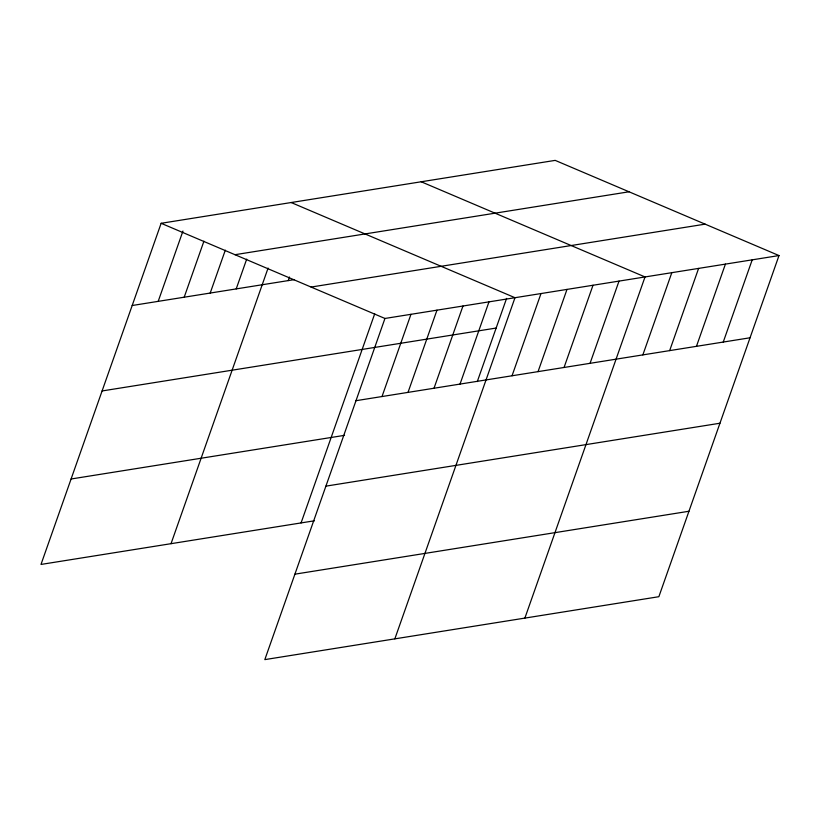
<?xml version="1.0" encoding="UTF-8"?>
<svg xmlns="http://www.w3.org/2000/svg" width="820" height="820" viewBox="0 0 820 820"><rect width="100%" height="100%" fill="white"/><g stroke="black" fill="none" stroke-linecap="round" stroke-linejoin="round"><path stroke-width="1.23" d="M779 255.563L384.949 318.467L264.819 659.618L658.86 596.704L779 255.563L555.181 160.382L161.14 223.296L41 564.437L314.47 520.782M158.188 301.36L182.952 231.055M184.192 297.209L203.924 241.203M210.207 293.058L225.315 250.161M236.211 288.906L246.697 259.12M171.031 543.68L268.089 268.068M288.23 280.604L289.481 277.027M301.073 522.924L374.699 313.834M382.007 396.542L410.963 314.316M408.011 392.39L436.968 310.165M434.016 388.229L462.972 306.014M460.03 384.078L488.976 301.862M477.291 381.587L506.586 298.388M394.851 638.852L514.991 297.711L291.172 202.53M512.039 375.775L540.995 293.56M538.043 371.624L566.999 289.409M564.057 367.473L593.014 285.247M590.062 363.321L619.018 281.096M524.882 618.095L645.022 276.945L421.213 181.773M642.859 354.896L671.816 272.67M669.663 350.611L698.609 268.396M696.457 346.337L725.413 264.112M723.25 342.063L752.207 259.837M234.991 254.702L629.043 191.788M132.184 305.511L294.421 279.61M311.098 287.061L705.139 224.147M102.09 390.955L496.141 328.051M355.993 400.693L750.044 337.779M71.094 478.993L344.564 435.338M325.909 486.137L719.95 423.233M294.903 574.174L688.954 511.26M161.14 223.296L384.949 318.467"/></g></svg>
